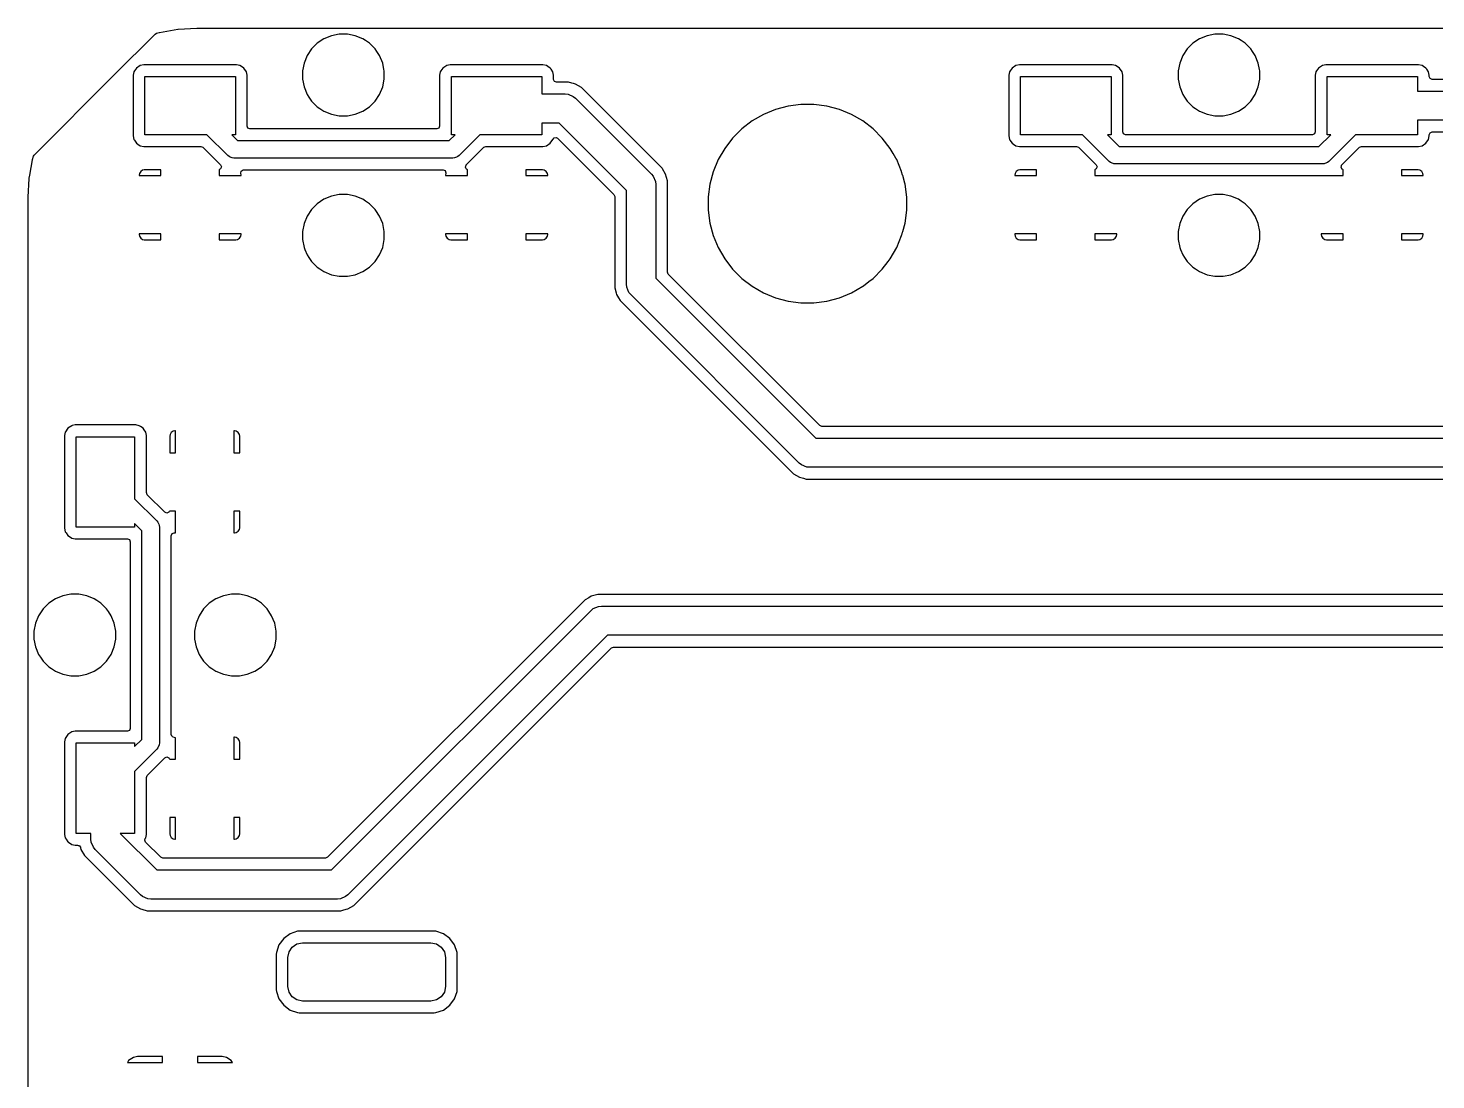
# Model space of a CAD drawing. Extents: x 173.3 to 230.8, y -104.4 to -68.6.
# Drawn here: x 173.3 to 197.41, y -86.65 to -68.62 of the extents above; entities that cross this region are included whole.
import ezdxf

# ---------------------------------------------------------------- set-up
doc = ezdxf.new("R2010")
doc.units = 0
doc.layers.add('BLACK', color=7, linetype='CONTINUOUS')

msp = doc.modelspace()

# ---------------------------------------------------------------- linework, layer by layer
at = {"layer": 'BLACK', "linetype": 'CONTINUOUS'}
for p, q in [((174.769747, -69.430252), (175.477124, -68.722875)), ((175.477124, -68.722875), (175.498058, -68.710484)), ((175.498058, -68.710484), (175.543333, -68.697293)), ((175.543333, -68.697293), (175.548637, -68.696065)), ((175.548637, -68.696065), (175.862892, -68.641616)), ((175.862892, -68.641616), (175.868326, -68.640985)), ((175.868326, -68.640985), (176.187693, -68.621921)), ((176.187693, -68.621921), (176.190415, -68.621835)), ((176.190415, -68.621835), (176.194493, -68.62182)), ((176.194493, -68.62182), (176.194637, -68.62182)), ((176.194637, -68.62182), (227.851752, -68.62182)), ((178.631001, -68.7245), (178.495681, -68.751417)), ((178.631007, -68.7245), (178.631001, -68.7245)), ((178.768993, -68.7245), (178.631007, -68.7245)), ((178.768998, -68.7245), (178.768993, -68.7245)), ((178.904318, -68.751417), (178.768998, -68.7245)), ((193.631001, -68.7245), (193.495681, -68.751417)), ((193.631007, -68.7245), (193.631001, -68.7245)), ((193.768993, -68.7245), (193.631007, -68.7245)), ((193.768998, -68.7245), (193.768993, -68.7245)), ((193.904318, -68.751417), (193.768998, -68.7245)), ((178.25346, -68.880883), (178.155883, -68.97846)), ((178.368192, -68.804223), (178.25346, -68.880883)), ((178.49567, -68.75142), (178.368192, -68.804223)), ((178.495681, -68.751417), (178.49567, -68.75142)), ((178.904329, -68.75142), (178.904318, -68.751417)), ((179.031807, -68.804223), (178.904329, -68.75142)), ((179.031808, -68.804223), (179.031807, -68.804223)), ((179.031811, -68.804225), (179.031808, -68.804223)), ((179.078074, -68.835137), (179.031811, -68.804225)), ((179.146539, -68.880883), (179.078074, -68.835137)), ((179.244116, -68.97846), (179.146539, -68.880883)), ((193.25346, -68.880883), (193.155883, -68.97846)), ((193.368192, -68.804223), (193.25346, -68.880883)), ((193.49567, -68.75142), (193.368192, -68.804223)), ((193.495681, -68.751417), (193.49567, -68.75142)), ((193.904329, -68.75142), (193.904318, -68.751417)), ((194.031807, -68.804223), (193.904329, -68.75142)), ((194.031808, -68.804223), (194.031807, -68.804223)), ((194.031811, -68.804225), (194.031808, -68.804223)), ((194.078074, -68.835137), (194.031811, -68.804225)), ((194.146539, -68.880883), (194.078074, -68.835137)), ((194.244116, -68.97846), (194.146539, -68.880883)), ((178.079223, -69.093192), (178.02642, -69.22067)), ((178.155883, -68.97846), (178.079223, -69.093192)), ((179.274613, -69.024102), (179.244116, -68.97846)), ((179.320775, -69.093189), (179.274613, -69.024102)), ((179.320776, -69.093192), (179.320775, -69.093189)), ((179.373579, -69.22067), (179.320776, -69.093192)), ((193.079223, -69.093192), (193.02642, -69.22067)), ((193.155883, -68.97846), (193.079223, -69.093192)), ((194.274613, -69.024102), (194.244116, -68.97846)), ((194.320775, -69.093189), (194.274613, -69.024102)), ((194.320776, -69.093192), (194.320775, -69.093189)), ((194.373579, -69.22067), (194.320776, -69.093192)), ((173.402148, -70.797851), (174.769747, -69.430252)), ((175.111133, -69.371769), (175.0995, -69.430252)), ((175.0995, -69.430252), (175.0995, -70.469748)), ((175.121669, -69.356001), (175.111133, -69.371769)), ((175.155447, -69.305447), (175.121669, -69.356001)), ((175.221769, -69.261133), (175.155447, -69.305447)), ((175.280252, -69.2495), (175.221769, -69.261133)), ((176.869748, -69.2495), (175.280252, -69.2495)), ((176.928231, -69.261133), (176.869748, -69.2495)), ((176.954795, -69.278882), (176.928231, -69.261133)), ((176.994552, -69.305447), (176.954795, -69.278882)), ((177.008232, -69.325921), (176.994552, -69.305447)), ((177.028331, -69.356001), (177.008232, -69.325921)), ((177.038867, -69.371769), (177.028331, -69.356001)), ((177.0505, -69.430252), (177.038867, -69.371769)), ((177.0505, -69.430255), (177.0505, -69.430252)), ((177.0505, -70.3005), (177.0505, -69.430255)), ((178.026417, -69.220681), (177.9995, -69.356001)), ((177.9995, -69.356001), (177.9995, -69.493998)), ((178.02642, -69.22067), (178.026417, -69.220681)), ((179.373582, -69.220681), (179.373579, -69.22067)), ((179.395312, -69.329926), (179.373582, -69.220681)), ((179.4005, -69.356007), (179.395312, -69.329926)), ((179.4005, -69.493993), (179.4005, -69.356007)), ((180.361133, -69.371769), (180.3495, -69.430252)), ((180.3495, -69.430252), (180.3495, -69.430255)), ((180.3495, -69.430255), (180.3495, -70.3005)), ((180.371669, -69.356001), (180.361133, -69.371769)), ((180.405447, -69.305447), (180.371669, -69.356001)), ((180.471769, -69.261133), (180.405447, -69.305447)), ((180.530252, -69.2495), (180.471769, -69.261133)), ((182.119748, -69.2495), (180.530252, -69.2495)), ((182.178231, -69.261133), (182.119748, -69.2495)), ((182.204795, -69.278882), (182.178231, -69.261133)), ((182.244552, -69.305447), (182.204795, -69.278882)), ((182.258232, -69.325921), (182.244552, -69.305447)), ((182.288867, -69.371769), (182.258232, -69.325921)), ((182.3005, -69.430252), (182.288867, -69.371769)), ((182.3005, -69.430255), (182.3005, -69.430252)), ((182.3005, -69.5005), (182.3005, -69.430255)), ((190.111133, -69.371769), (190.0995, -69.430252)), ((190.0995, -69.430252), (190.0995, -70.469748)), ((190.121669, -69.356001), (190.111133, -69.371769)), ((190.155447, -69.305447), (190.121669, -69.356001)), ((190.221769, -69.261133), (190.155447, -69.305447)), ((190.280252, -69.2495), (190.221769, -69.261133)), ((191.869748, -69.2495), (190.280252, -69.2495)), ((191.928231, -69.261133), (191.869748, -69.2495)), ((191.954795, -69.278882), (191.928231, -69.261133)), ((191.994552, -69.305447), (191.954795, -69.278882)), ((192.008232, -69.325921), (191.994552, -69.305447)), ((192.028331, -69.356001), (192.008232, -69.325921)), ((192.038867, -69.371769), (192.028331, -69.356001)), ((192.0505, -69.430252), (192.038867, -69.371769)), ((192.0505, -69.430255), (192.0505, -69.430252)), ((192.0505, -70.4005), (192.0505, -69.430255)), ((193.026417, -69.220681), (192.9995, -69.356001)), ((192.9995, -69.356001), (192.9995, -69.493998)), ((193.02642, -69.22067), (193.026417, -69.220681)), ((194.373582, -69.220681), (194.373579, -69.22067)), ((194.395312, -69.329926), (194.373582, -69.220681)), ((194.4005, -69.356007), (194.395312, -69.329926)), ((194.4005, -69.493993), (194.4005, -69.356007)), ((195.361133, -69.371769), (195.3495, -69.430252)), ((195.3495, -69.430252), (195.3495, -69.430255)), ((195.3495, -69.430255), (195.3495, -70.4005)), ((195.371669, -69.356001), (195.361133, -69.371769)), ((195.405447, -69.305447), (195.371669, -69.356001)), ((195.471769, -69.261133), (195.405447, -69.305447)), ((195.530252, -69.2495), (195.471769, -69.261133)), ((197.119748, -69.2495), (195.530252, -69.2495)), ((197.178231, -69.261133), (197.119748, -69.2495)), ((197.204795, -69.278882), (197.178231, -69.261133)), ((197.244552, -69.305447), (197.204795, -69.278882)), ((197.258232, -69.325921), (197.244552, -69.305447)), ((197.288867, -69.371769), (197.258232, -69.325921)), ((197.3005, -69.430252), (197.288867, -69.371769)), ((197.3005, -69.430255), (197.3005, -69.430252)), ((197.3005, -69.4505), (197.3005, -69.430255)), ((175.3, -70.45), (175.3, -69.45)), ((175.3, -69.45), (176.85, -69.45)), ((176.85, -69.45), (176.85, -70.45)), ((177.9995, -69.493998), (178.026417, -69.629318)), ((178.026417, -69.629318), (178.02642, -69.629329)), ((178.02642, -69.629329), (178.079223, -69.756807)), ((179.320775, -69.756811), (179.37358, -69.629328)), ((179.37358, -69.629328), (179.4005, -69.493993)), ((180.55, -70.45), (180.55, -69.45)), ((180.55, -69.45), (182.1, -69.45)), ((182.1, -69.45), (182.1, -69.75)), ((182.314852, -69.535148), (182.3005, -69.5005)), ((182.3495, -69.5495), (182.314852, -69.535148)), ((182.559309, -69.5495), (182.3495, -69.5495)), ((182.559311, -69.5495), (182.559309, -69.5495)), ((182.613408, -69.563996), (182.559311, -69.5495)), ((182.640458, -69.571244), (182.613408, -69.563996)), ((182.673887, -69.580201), (182.640458, -69.571244)), ((182.67389, -69.580202), (182.673887, -69.580201)), ((182.776614, -69.639511), (182.67389, -69.580202)), ((182.776615, -69.639512), (182.776614, -69.639511)), ((184.160487, -71.023383), (182.776615, -69.639512)), ((190.3, -70.45), (190.3, -69.45)), ((190.3, -69.45), (191.85, -69.45)), ((191.85, -69.45), (191.85, -70.45)), ((192.9995, -69.493998), (193.026417, -69.629318)), ((193.026417, -69.629318), (193.02642, -69.629329)), ((193.02642, -69.629329), (193.079223, -69.756807)), ((194.320775, -69.756811), (194.37358, -69.629328)), ((194.37358, -69.629328), (194.4005, -69.493993)), ((195.55, -70.45), (195.55, -69.45)), ((195.55, -69.45), (197.1, -69.45)), ((197.1, -69.45), (197.1, -69.7)), ((197.314852, -69.485148), (197.3005, -69.4505)), ((197.3495, -69.4995), (197.314852, -69.485148)), ((200.909309, -69.4995), (197.3495, -69.4995)), ((178.079223, -69.756807), (178.079225, -69.756811)), ((178.079225, -69.756811), (178.110137, -69.803074)), ((178.110137, -69.803074), (178.155883, -69.871539)), ((178.155883, -69.871539), (178.25346, -69.969116)), ((179.146542, -69.969114), (179.244114, -69.871542)), ((179.244114, -69.871542), (179.320775, -69.756811)), ((182.1, -69.75), (182.5, -69.75)), ((182.5, -69.75), (182.548773, -69.754804)), ((182.548773, -69.754804), (182.638893, -69.792133)), ((182.638893, -69.792133), (182.638897, -69.792137)), ((182.638897, -69.792137), (182.676777, -69.823223)), ((182.676777, -69.823223), (183.976777, -71.123224)), ((186.538543, -69.9295), (186.317537, -69.958596)), ((186.761457, -69.9295), (186.538543, -69.9295)), ((186.982463, -69.958596), (186.761457, -69.9295)), ((193.079223, -69.756807), (193.079225, -69.756811)), ((193.079225, -69.756811), (193.110137, -69.803074)), ((193.110137, -69.803074), (193.155883, -69.871539)), ((193.155883, -69.871539), (193.25346, -69.969116)), ((194.146542, -69.969114), (194.244114, -69.871542)), ((194.244114, -69.871542), (194.320775, -69.756811)), ((197.1, -69.7), (200.85, -69.7)), ((178.25346, -69.969116), (178.299102, -69.999613)), ((178.299102, -69.999613), (178.368189, -70.045775)), ((178.368189, -70.045775), (178.495672, -70.09858)), ((178.495672, -70.09858), (178.495678, -70.098581)), ((178.495678, -70.098581), (178.495681, -70.098582)), ((178.495681, -70.098582), (178.631001, -70.125499)), ((178.631001, -70.125499), (178.631007, -70.1255)), ((178.631007, -70.1255), (178.768993, -70.1255)), ((178.768993, -70.1255), (178.904328, -70.09858)), ((178.904328, -70.09858), (179.031811, -70.045775)), ((179.031811, -70.045775), (179.146542, -69.969114)), ((185.896272, -70.101595), (185.703228, -70.21305)), ((186.102217, -70.01629), (185.896272, -70.101595)), ((186.102223, -70.016288), (186.102217, -70.01629)), ((186.317525, -69.958598), (186.102223, -70.016288)), ((186.317533, -69.958596), (186.317525, -69.958598)), ((186.317537, -69.958596), (186.317533, -69.958596)), ((186.982467, -69.958597), (186.982463, -69.958596)), ((186.982474, -69.958598), (186.982467, -69.958597)), ((187.197776, -70.016288), (186.982474, -69.958598)), ((187.197782, -70.01629), (187.197776, -70.016288)), ((187.403727, -70.101595), (187.197782, -70.01629)), ((187.596771, -70.21305), (187.403726, -70.101595)), ((187.403726, -70.101595), (187.403727, -70.101595)), ((193.25346, -69.969116), (193.299102, -69.999613)), ((193.299102, -69.999613), (193.368189, -70.045775)), ((193.368189, -70.045775), (193.495672, -70.09858)), ((193.495672, -70.09858), (193.495678, -70.098581)), ((193.495678, -70.098581), (193.495681, -70.098582)), ((193.495681, -70.098582), (193.631001, -70.125499)), ((193.631001, -70.125499), (193.631007, -70.1255)), ((193.631007, -70.1255), (193.768993, -70.1255)), ((193.768993, -70.1255), (193.904328, -70.09858)), ((193.904328, -70.09858), (194.031811, -70.045775)), ((194.031811, -70.045775), (194.146542, -69.969114)), ((177.064852, -70.335148), (177.0505, -70.3005)), ((177.0995, -70.3495), (177.064852, -70.335148)), ((180.3005, -70.3495), (177.0995, -70.3495)), ((180.335148, -70.335148), (180.3005, -70.3495)), ((180.3495, -70.3005), (180.335148, -70.335148)), ((182.396446, -70.25), (182.1, -70.25)), ((182.1, -70.25), (182.1, -70.45)), ((183.55, -71.403553), (182.396446, -70.25)), ((185.526369, -70.348758), (185.368758, -70.506369)), ((185.526381, -70.348748), (185.526369, -70.348758)), ((185.703213, -70.21306), (185.526381, -70.348748)), ((185.703228, -70.21305), (185.703213, -70.21306)), ((187.596786, -70.21306), (187.596771, -70.21305)), ((187.773618, -70.348748), (187.596786, -70.21306)), ((187.77363, -70.348758), (187.773618, -70.348748)), ((187.931241, -70.506369), (187.77363, -70.348758)), ((192.064852, -70.435148), (192.0505, -70.4005)), ((195.3495, -70.4005), (195.335148, -70.435148)), ((200.746446, -70.2), (197.1, -70.2)), ((197.1, -70.2), (197.1, -70.45)), ((197.314852, -70.414852), (197.3495, -70.4005)), ((197.3495, -70.4005), (200.643101, -70.4005)), ((175.0995, -70.469748), (175.111133, -70.528231)), ((175.111133, -70.528231), (175.119456, -70.540687)), ((175.119456, -70.540687), (175.155447, -70.594552)), ((175.155447, -70.594552), (175.177472, -70.609268)), ((175.177472, -70.609268), (175.221769, -70.638867)), ((175.221769, -70.638867), (175.280252, -70.6505)), ((175.280252, -70.6505), (176.259522, -70.6505)), ((176.362868, -70.45), (175.3, -70.45)), ((176.259522, -70.6505), (176.29417, -70.664852)), ((176.718934, -70.806066), (176.362868, -70.45)), ((176.85, -70.45), (176.787132, -70.45)), ((176.787132, -70.45), (176.887132, -70.55)), ((176.887132, -70.55), (180.512868, -70.55)), ((180.512868, -70.55), (180.612868, -70.45)), ((180.612868, -70.45), (180.55, -70.45)), ((181.037132, -70.45), (180.681066, -70.806066)), ((182.1, -70.45), (181.037132, -70.45)), ((181.10583, -70.664852), (181.140478, -70.6505)), ((181.140478, -70.6505), (182.119745, -70.6505)), ((182.119745, -70.6505), (182.119748, -70.6505)), ((182.119748, -70.6505), (182.178231, -70.638867)), ((182.178231, -70.638867), (182.244552, -70.594552)), ((182.244552, -70.594552), (182.288867, -70.528231)), ((182.288867, -70.528231), (182.288868, -70.528227)), ((182.288868, -70.528227), (182.290715, -70.523771)), ((182.290715, -70.523771), (182.29333, -70.524854)), ((182.29333, -70.524854), (182.308627, -70.501769)), ((182.308627, -70.501769), (182.345381, -70.494311)), ((182.345381, -70.494311), (182.370655, -70.507758)), ((182.370655, -70.507758), (183.335148, -71.472251)), ((185.368748, -70.506381), (185.23306, -70.683213)), ((185.368758, -70.506369), (185.368748, -70.506381)), ((187.931251, -70.506381), (187.931241, -70.506369)), ((188.066939, -70.683213), (187.931251, -70.506381)), ((190.0995, -70.469748), (190.111133, -70.528231)), ((190.111133, -70.528231), (190.119456, -70.540687)), ((190.119456, -70.540687), (190.155447, -70.594552)), ((190.155447, -70.594552), (190.177472, -70.609268)), ((190.177472, -70.609268), (190.221769, -70.638867)), ((190.221769, -70.638867), (190.280252, -70.6505)), ((190.280252, -70.6505), (191.259522, -70.6505)), ((191.362868, -70.45), (190.3, -70.45)), ((191.259522, -70.6505), (191.29417, -70.664852)), ((191.818934, -70.906066), (191.362868, -70.45)), ((191.85, -70.45), (191.787132, -70.45)), ((191.787132, -70.45), (191.987132, -70.65)), ((191.987132, -70.65), (195.412868, -70.65)), ((192.0995, -70.4495), (192.064852, -70.435148)), ((195.3005, -70.4495), (192.0995, -70.4495)), ((195.335148, -70.435148), (195.3005, -70.4495)), ((195.412868, -70.65), (195.612868, -70.45)), ((195.612868, -70.45), (195.55, -70.45)), ((196.037132, -70.45), (195.581066, -70.906066)), ((197.1, -70.45), (196.037132, -70.45)), ((196.10583, -70.664852), (196.140478, -70.6505)), ((196.140478, -70.6505), (197.119745, -70.6505)), ((197.119745, -70.6505), (197.119748, -70.6505)), ((197.119748, -70.6505), (197.178231, -70.638867)), ((197.178231, -70.638867), (197.244552, -70.594552)), ((197.244552, -70.594552), (197.288867, -70.528231)), ((197.288867, -70.528231), (197.3005, -70.469748)), ((197.3005, -70.4495), (197.314852, -70.414852)), ((197.3005, -70.469748), (197.3005, -70.4495)), ((173.328353, -71.140154), (173.372399, -70.880291)), ((173.372399, -70.880291), (173.373615, -70.874953)), ((173.373615, -70.874953), (173.389706, -70.818958)), ((173.389706, -70.818958), (173.402148, -70.797851)), ((176.29417, -70.664852), (176.59567, -70.966352)), ((176.741665, -70.824721), (176.718934, -70.806066)), ((176.760074, -70.832346), (176.741665, -70.824721)), ((176.795736, -70.847118), (176.760074, -70.832346)), ((176.825, -70.85), (176.795736, -70.847118)), ((180.575, -70.85), (176.825, -70.85)), ((180.604264, -70.847118), (180.575, -70.85)), ((180.639926, -70.832346), (180.604264, -70.847118)), ((180.658335, -70.824721), (180.639926, -70.832346)), ((180.681066, -70.806066), (180.658335, -70.824721)), ((180.80433, -70.966352), (181.10583, -70.664852)), ((185.121595, -70.876272), (185.03629, -71.082217)), ((185.23305, -70.683228), (185.121595, -70.876272)), ((185.23306, -70.683213), (185.23305, -70.683228)), ((188.066945, -70.683222), (188.066939, -70.683213)), ((188.066948, -70.683226), (188.066945, -70.683222)), ((188.118347, -70.772251), (188.066948, -70.683226)), ((188.163208, -70.849953), (188.118347, -70.772251)), ((188.178405, -70.876274), (188.163208, -70.849953)), ((188.262986, -71.08047), (188.178405, -70.876274)), ((191.29417, -70.664852), (191.59567, -70.966352)), ((195.804328, -70.966353), (196.10583, -70.664852)), ((175.205802, -71.11098), (175.2, -71.140154)), ((175.227902, -71.077904), (175.205802, -71.11098)), ((175.260977, -71.055804), (175.227902, -71.077904)), ((175.260981, -71.055802), (175.260977, -71.055804)), ((175.290154, -71.050001), (175.260981, -71.055802)), ((175.290155, -71.05), (175.290154, -71.050001)), ((175.575, -71.05), (175.290155, -71.05)), ((175.575, -71.15), (175.575, -71.05)), ((176.584884, -71.040115), (176.575, -71.05)), ((176.575, -71.05), (176.575, -71.15)), ((176.59567, -71.035648), (176.584884, -71.040115)), ((176.59567, -70.966352), (176.610022, -71.001)), ((176.610022, -71.001), (176.59567, -71.035648)), ((176.943815, -71.109057), (176.951133, -71.072275)), ((176.949998, -71.140152), (176.943815, -71.109057)), ((176.951133, -71.072275), (176.982317, -71.051441)), ((176.982317, -71.051441), (176.991874, -71.0505)), ((176.991874, -71.0505), (180.408126, -71.0505)), ((180.408126, -71.0505), (180.442774, -71.064852)), ((180.442774, -71.064852), (180.457126, -71.0995)), ((180.456185, -71.109059), (180.45, -71.140154)), ((180.457126, -71.0995), (180.456185, -71.109059)), ((180.789978, -71.001), (180.796295, -70.985748)), ((180.790961, -71.003374), (180.789978, -71.001)), ((180.790217, -71.005834), (180.790961, -71.003374)), ((180.798011, -71.020394), (180.790217, -71.005834)), ((180.796295, -70.985748), (180.80108, -70.969939)), ((180.80433, -71.035648), (180.798011, -71.020394)), ((180.80108, -70.969939), (180.803346, -70.968725)), ((180.803346, -70.968725), (180.80433, -70.966352)), ((180.806703, -71.036631), (180.80433, -71.035648)), ((180.807917, -71.038898), (180.806703, -71.036631)), ((180.825, -71.052899), (180.807917, -71.038898)), ((180.825, -71.15), (180.825, -71.052899)), ((182.109846, -71.05), (181.825, -71.05)), ((181.825, -71.05), (181.825, -71.15)), ((182.139019, -71.055802), (182.109846, -71.05)), ((182.172095, -71.077902), (182.139019, -71.055802)), ((182.194195, -71.110977), (182.172095, -71.077902)), ((182.194197, -71.110981), (182.194195, -71.110977)), ((182.199998, -71.140154), (182.194197, -71.110981)), ((183.976777, -71.123224), (184.007868, -71.161108)), ((184.160492, -71.023389), (184.160487, -71.023383)), ((184.16559, -71.032219), (184.160492, -71.023389)), ((184.219799, -71.126114), (184.16559, -71.032219)), ((184.2198, -71.126118), (184.219799, -71.126114)), ((184.2505, -71.240688), (184.2198, -71.126118)), ((185.036288, -71.082223), (184.978598, -71.297525)), ((185.03629, -71.082217), (185.036288, -71.082223)), ((188.263709, -71.082217), (188.262986, -71.08047)), ((188.263711, -71.082223), (188.263709, -71.082217)), ((188.279234, -71.140154), (188.263711, -71.082223)), ((190.205802, -71.11098), (190.2, -71.140154)), ((190.227902, -71.077904), (190.205802, -71.11098)), ((190.260977, -71.055804), (190.227902, -71.077904)), ((190.260981, -71.055802), (190.260977, -71.055804)), ((190.290154, -71.050001), (190.260981, -71.055802)), ((190.290155, -71.05), (190.290154, -71.050001)), ((190.575, -71.05), (190.290155, -71.05)), ((190.575, -71.15), (190.575, -71.05)), ((191.584884, -71.040115), (191.575, -71.05)), ((191.575, -71.05), (191.575, -71.15)), ((191.59567, -71.035648), (191.584884, -71.040115)), ((191.59567, -70.966352), (191.610022, -71.001)), ((191.610022, -71.001), (191.59567, -71.035648)), ((191.841665, -70.924721), (191.818934, -70.906066)), ((191.860651, -70.932585), (191.841665, -70.924721)), ((191.895736, -70.947118), (191.860651, -70.932585)), ((191.925, -70.95), (191.895736, -70.947118)), ((195.475, -70.95), (191.925, -70.95)), ((195.504264, -70.947118), (195.475, -70.95)), ((195.539349, -70.932585), (195.504264, -70.947118)), ((195.558335, -70.924721), (195.539349, -70.932585)), ((195.581066, -70.906066), (195.558335, -70.924721)), ((195.789977, -71.001), (195.796295, -70.985745)), ((195.79096, -71.003374), (195.789977, -71.001)), ((195.790216, -71.005835), (195.79096, -71.003374)), ((195.79801, -71.020393), (195.790216, -71.005835)), ((195.796295, -70.985745), (195.801079, -70.96994)), ((195.804329, -71.035648), (195.79801, -71.020393)), ((195.801079, -70.96994), (195.803345, -70.968726)), ((195.803345, -70.968726), (195.804328, -70.966353)), ((195.806703, -71.036631), (195.804329, -71.035648)), ((195.807917, -71.038898), (195.806703, -71.036631)), ((195.825, -71.052898), (195.807917, -71.038898)), ((195.825, -71.15), (195.825, -71.052898)), ((197.109846, -71.05), (196.825, -71.05)), ((196.825, -71.05), (196.825, -71.15)), ((197.139019, -71.055802), (197.109846, -71.05)), ((197.172095, -71.077902), (197.139019, -71.055802)), ((197.194195, -71.110977), (197.172095, -71.077902)), ((197.194197, -71.110981), (197.194195, -71.110977)), ((197.199998, -71.140154), (197.194197, -71.110981)), ((173.300655, -71.518546), (173.318491, -71.200167)), ((173.318491, -71.200167), (173.319103, -71.194724)), ((173.319103, -71.194724), (173.328353, -71.140154)), ((175.2, -71.140154), (175.2, -71.15)), ((175.2, -71.15), (175.575, -71.15)), ((176.575, -71.15), (176.949999, -71.15)), ((176.949999, -71.140155), (176.949998, -71.140152)), ((176.949999, -71.15), (176.949999, -71.140155)), ((180.45, -71.140154), (180.45, -71.15)), ((180.45, -71.15), (180.825, -71.15)), ((181.825, -71.15), (182.199999, -71.15)), ((182.199999, -71.140155), (182.199998, -71.140154)), ((182.199999, -71.15), (182.199999, -71.140155)), ((184.007868, -71.161108), (184.045197, -71.251228)), ((184.045197, -71.251228), (184.045197, -71.251237)), ((184.045197, -71.251237), (184.05, -71.3)), ((184.05, -71.3), (184.05, -72.908946)), ((184.2505, -71.518536), (184.2505, -71.240688)), ((184.978596, -71.297537), (184.950315, -71.512351)), ((184.978598, -71.297525), (184.978596, -71.297533)), ((184.978596, -71.297533), (184.978596, -71.297537)), ((188.281986, -71.150426), (188.279234, -71.140154)), ((188.316691, -71.279949), (188.281986, -71.150426)), ((188.321404, -71.297537), (188.316691, -71.279949)), ((188.3505, -71.518543), (188.321404, -71.297537)), ((190.2, -71.140154), (190.2, -71.15)), ((190.2, -71.15), (190.575, -71.15)), ((191.575, -71.15), (191.85, -71.15)), ((191.85, -71.15), (191.871844, -71.15)), ((191.871844, -71.15), (191.878236, -71.150419)), ((191.878236, -71.150419), (191.878852, -71.1505)), ((191.878852, -71.1505), (191.878856, -71.1505)), ((191.878856, -71.1505), (195.521148, -71.1505)), ((195.521148, -71.1505), (195.521764, -71.150419)), ((195.521764, -71.150419), (195.528156, -71.15)), ((195.528156, -71.15), (195.825, -71.15)), ((196.825, -71.15), (197.199999, -71.15)), ((197.199999, -71.140155), (197.199998, -71.140154)), ((197.199999, -71.15), (197.199999, -71.140155)), ((173.3005, -71.522685), (173.300577, -71.519944)), ((173.3005, -72.106001), (173.3005, -71.522685)), ((173.300577, -71.519944), (173.300655, -71.518546)), ((178.368192, -71.554223), (178.25346, -71.630883)), ((178.49567, -71.50142), (178.368192, -71.554223)), ((178.495681, -71.501417), (178.49567, -71.50142)), ((178.631001, -71.4745), (178.495681, -71.501417)), ((178.631007, -71.4745), (178.631001, -71.4745)), ((178.768993, -71.4745), (178.631007, -71.4745)), ((178.768998, -71.4745), (178.768993, -71.4745)), ((178.904318, -71.501417), (178.768998, -71.4745)), ((178.904329, -71.50142), (178.904318, -71.501417)), ((179.031807, -71.554223), (178.904329, -71.50142)), ((179.031808, -71.554223), (179.031807, -71.554223)), ((179.031811, -71.554225), (179.031808, -71.554223)), ((179.078074, -71.585137), (179.031811, -71.554225)), ((179.146539, -71.630883), (179.078074, -71.585137)), ((183.335148, -71.472251), (183.3495, -71.506899)), ((183.3495, -71.506899), (183.3495, -73.071809)), ((183.55, -73.0125), (183.55, -71.403553)), ((184.2505, -72.8056), (184.2505, -71.518536)), ((184.950314, -71.512351), (184.9495, -71.518536)), ((184.9495, -71.518536), (184.9495, -71.518543)), ((184.9495, -71.518543), (184.9495, -71.741457)), ((184.950315, -71.512352), (184.950314, -71.512351)), ((184.950315, -71.512351), (184.950315, -71.512352)), ((188.3505, -71.741457), (188.3505, -71.518543)), ((193.368192, -71.554223), (193.25346, -71.630883)), ((193.49567, -71.50142), (193.368192, -71.554223)), ((193.495681, -71.501417), (193.49567, -71.50142)), ((193.631001, -71.4745), (193.495681, -71.501417)), ((193.631007, -71.4745), (193.631001, -71.4745)), ((193.768993, -71.4745), (193.631007, -71.4745)), ((193.768998, -71.4745), (193.768993, -71.4745)), ((193.904318, -71.501417), (193.768998, -71.4745)), ((193.904329, -71.50142), (193.904318, -71.501417)), ((194.031807, -71.554223), (193.904329, -71.50142)), ((194.031808, -71.554223), (194.031807, -71.554223)), ((194.031811, -71.554225), (194.031808, -71.554223)), ((194.078074, -71.585137), (194.031811, -71.554225)), ((194.146539, -71.630883), (194.078074, -71.585137)), ((178.079223, -71.843192), (178.02642, -71.97067)), ((178.155883, -71.72846), (178.079223, -71.843192)), ((178.25346, -71.630883), (178.155883, -71.72846)), ((179.244116, -71.72846), (179.146539, -71.630883)), ((179.256937, -71.747649), (179.244116, -71.72846)), ((179.320775, -71.843189), (179.256937, -71.747649)), ((179.37358, -71.970672), (179.320775, -71.843189)), ((184.9495, -71.741457), (184.978596, -71.962463)), ((188.321404, -71.962463), (188.3505, -71.741457)), ((193.079223, -71.843192), (193.02642, -71.97067)), ((193.155883, -71.72846), (193.079223, -71.843192)), ((193.25346, -71.630883), (193.155883, -71.72846)), ((194.244116, -71.72846), (194.146539, -71.630883)), ((194.256937, -71.747649), (194.244116, -71.72846)), ((194.320775, -71.843189), (194.256937, -71.747649)), ((194.37358, -71.970672), (194.320775, -71.843189)), ((178.026417, -71.970681), (177.9995, -72.106001)), ((178.02642, -71.97067), (178.026417, -71.970681)), ((179.4005, -72.106007), (179.37358, -71.970672)), ((184.978596, -71.962463), (184.978597, -71.962467)), ((184.978597, -71.962467), (184.978598, -71.962474)), ((184.978598, -71.962474), (185.036288, -72.177776)), ((188.282944, -72.106001), (188.321401, -71.962474)), ((188.3214, -71.962474), (188.321404, -71.962463)), ((188.321401, -71.962474), (188.3214, -71.962474)), ((193.026417, -71.970681), (192.9995, -72.106001)), ((193.02642, -71.97067), (193.026417, -71.970681)), ((194.4005, -72.106007), (194.37358, -71.970672)), ((173.3005, -72.159845), (173.3005, -72.106001)), ((173.3005, -75.605252), (173.3005, -72.159845)), ((175.575, -72.15), (175.200001, -72.15)), ((175.200001, -72.15), (175.200001, -72.159845)), ((175.200001, -72.159845), (175.205802, -72.189018)), ((175.205802, -72.189018), (175.205804, -72.189022)), ((175.205804, -72.189022), (175.227904, -72.222097)), ((175.227904, -72.222097), (175.26098, -72.244197)), ((175.26098, -72.244197), (175.290154, -72.249999)), ((175.290154, -72.249999), (175.574999, -72.249999)), ((175.574999, -72.249999), (175.575, -72.249998)), ((175.575, -72.249998), (175.575, -72.15)), ((176.95, -72.15), (176.575, -72.15)), ((176.575, -72.15), (176.575, -72.249999)), ((176.575, -72.249999), (176.859845, -72.249999)), ((176.859845, -72.249998), (176.889018, -72.244197)), ((176.859845, -72.249999), (176.859845, -72.249998)), ((176.889018, -72.244197), (176.889022, -72.244195)), ((176.889022, -72.244195), (176.922097, -72.222095)), ((176.922097, -72.222095), (176.944197, -72.189019)), ((176.944197, -72.189019), (176.95, -72.159845)), ((176.95, -72.159845), (176.95, -72.15)), ((177.9995, -72.106001), (177.9995, -72.243998)), ((177.9995, -72.243998), (178.026417, -72.379318)), ((179.37358, -72.379328), (179.4005, -72.243993)), ((179.4005, -72.159845), (179.4005, -72.106007)), ((179.4005, -72.243993), (179.4005, -72.159845)), ((180.825, -72.15), (180.450001, -72.15)), ((180.450001, -72.15), (180.450001, -72.159845)), ((180.450001, -72.159845), (180.455802, -72.189018)), ((180.455802, -72.189018), (180.455804, -72.189022)), ((180.455804, -72.189022), (180.477904, -72.222097)), ((180.477904, -72.222097), (180.51098, -72.244197)), ((180.51098, -72.244197), (180.540154, -72.249999)), ((180.540154, -72.249999), (180.824999, -72.249999)), ((180.824999, -72.249999), (180.825, -72.249998)), ((180.825, -72.249998), (180.825, -72.15)), ((182.2, -72.15), (181.825, -72.15)), ((181.825, -72.15), (181.825, -72.249999)), ((181.825, -72.249999), (182.109845, -72.249999)), ((182.109845, -72.249998), (182.139018, -72.244197)), ((182.109845, -72.249999), (182.109845, -72.249998)), ((182.139018, -72.244197), (182.139022, -72.244195)), ((182.139022, -72.244195), (182.172097, -72.222095)), ((182.172097, -72.222095), (182.194197, -72.189019)), ((182.194197, -72.189019), (182.2, -72.159845)), ((182.2, -72.159845), (182.2, -72.15)), ((185.036288, -72.177776), (185.03629, -72.177782)), ((185.03629, -72.177782), (185.121595, -72.383727)), ((188.178405, -72.383726), (188.26371, -72.177781)), ((188.26371, -72.177781), (188.268516, -72.159845)), ((188.268516, -72.159845), (188.271154, -72.15)), ((188.271154, -72.15), (188.279991, -72.117022)), ((188.279991, -72.117022), (188.282944, -72.106001)), ((190.575, -72.15), (190.200001, -72.15)), ((190.200001, -72.15), (190.200001, -72.159845)), ((190.200001, -72.159845), (190.205802, -72.189018)), ((190.205802, -72.189018), (190.205804, -72.189022)), ((190.205804, -72.189022), (190.227904, -72.222097)), ((190.227904, -72.222097), (190.26098, -72.244197)), ((190.26098, -72.244197), (190.290154, -72.249999)), ((190.290154, -72.249999), (190.574999, -72.249999)), ((190.574999, -72.249999), (190.575, -72.249998)), ((190.575, -72.249998), (190.575, -72.15)), ((191.95, -72.15), (191.575, -72.15)), ((191.575, -72.15), (191.575, -72.249999)), ((191.575, -72.249999), (191.859845, -72.249999)), ((191.859845, -72.249998), (191.889018, -72.244197)), ((191.859845, -72.249999), (191.859845, -72.249998)), ((191.889018, -72.244197), (191.889022, -72.244195)), ((191.889022, -72.244195), (191.922097, -72.222095)), ((191.922097, -72.222095), (191.944197, -72.189019)), ((191.944197, -72.189019), (191.95, -72.159845)), ((191.95, -72.159845), (191.95, -72.15)), ((192.9995, -72.106001), (192.9995, -72.243998)), ((192.9995, -72.243998), (193.026417, -72.379318)), ((194.37358, -72.379328), (194.4005, -72.243993)), ((194.4005, -72.159845), (194.4005, -72.106007)), ((194.4005, -72.243993), (194.4005, -72.159845)), ((195.825, -72.15), (195.450001, -72.15)), ((195.450001, -72.15), (195.450001, -72.159845)), ((195.450001, -72.159845), (195.455802, -72.189018)), ((195.455802, -72.189018), (195.455804, -72.189022)), ((195.455804, -72.189022), (195.477904, -72.222097)), ((195.477904, -72.222097), (195.51098, -72.244197)), ((195.51098, -72.244197), (195.540154, -72.249999)), ((195.540154, -72.249999), (195.824999, -72.249999)), ((195.824999, -72.249999), (195.825, -72.249998)), ((195.825, -72.249998), (195.825, -72.15)), ((197.2, -72.15), (196.825, -72.15)), ((196.825, -72.15), (196.825, -72.249999)), ((196.825, -72.249999), (197.109845, -72.249999)), ((197.109845, -72.249998), (197.139018, -72.244197)), ((197.109845, -72.249999), (197.109845, -72.249998)), ((197.139018, -72.244197), (197.139022, -72.244195)), ((197.139022, -72.244195), (197.172097, -72.222095)), ((197.172097, -72.222095), (197.194197, -72.189019)), ((197.194197, -72.189019), (197.2, -72.159845)), ((197.2, -72.159845), (197.2, -72.15)), ((178.026417, -72.379318), (178.02642, -72.379329)), ((178.02642, -72.379329), (178.040569, -72.413487)), ((178.040569, -72.413487), (178.079225, -72.506811)), ((178.079225, -72.506811), (178.110137, -72.553074)), ((178.110137, -72.553074), (178.155883, -72.621539)), ((179.244114, -72.621542), (179.320775, -72.506811)), ((179.320775, -72.506811), (179.37358, -72.379328)), ((185.121595, -72.383727), (185.23305, -72.576771)), ((185.23305, -72.576771), (185.23306, -72.576786)), ((185.23306, -72.576786), (185.368748, -72.753618)), ((188.032599, -72.621539), (188.066939, -72.576786)), ((188.066939, -72.576786), (188.06694, -72.576783)), ((188.06694, -72.576783), (188.066948, -72.576774)), ((188.066948, -72.576774), (188.178405, -72.383726)), ((193.026417, -72.379318), (193.02642, -72.379329)), ((193.02642, -72.379329), (193.040569, -72.413487)), ((193.040569, -72.413487), (193.079225, -72.506811)), ((193.079225, -72.506811), (193.110137, -72.553074)), ((193.110137, -72.553074), (193.155883, -72.621539)), ((194.244114, -72.621542), (194.320775, -72.506811)), ((194.320775, -72.506811), (194.37358, -72.379328)), ((178.155883, -72.621539), (178.25346, -72.719116)), ((178.25346, -72.719116), (178.299102, -72.749613)), ((178.299102, -72.749613), (178.368189, -72.795775)), ((178.368189, -72.795775), (178.495672, -72.84858)), ((178.904328, -72.84858), (179.031811, -72.795775)), ((179.031811, -72.795775), (179.146542, -72.719114)), ((179.146542, -72.719114), (179.244114, -72.621542)), ((184.264852, -72.840248), (184.2505, -72.8056)), ((185.368748, -72.753618), (185.368758, -72.75363)), ((185.368758, -72.75363), (185.526369, -72.911241)), ((187.773624, -72.911247), (187.931247, -72.753624)), ((187.931247, -72.753624), (188.032599, -72.621539)), ((193.155883, -72.621539), (193.25346, -72.719116)), ((193.25346, -72.719116), (193.299102, -72.749613)), ((193.299102, -72.749613), (193.368189, -72.795775)), ((193.368189, -72.795775), (193.495672, -72.84858)), ((193.904328, -72.84858), (194.031811, -72.795775)), ((194.031811, -72.795775), (194.146542, -72.719114)), ((194.146542, -72.719114), (194.244114, -72.621542)), ((178.495672, -72.84858), (178.495678, -72.848581)), ((178.495678, -72.848581), (178.495681, -72.848582)), ((178.495681, -72.848582), (178.631001, -72.875499)), ((178.631001, -72.875499), (178.631007, -72.8755)), ((178.631007, -72.8755), (178.768993, -72.8755)), ((178.768993, -72.8755), (178.904328, -72.84858)), ((183.554804, -73.061273), (183.55, -73.0125)), ((183.592133, -73.151393), (183.554804, -73.061273)), ((184.05, -72.908946), (186.791053, -75.65)), ((186.859752, -75.435148), (184.264852, -72.840248)), ((185.526369, -72.911241), (185.526381, -72.911251)), ((185.526381, -72.911251), (185.703213, -73.046939)), ((185.703213, -73.046939), (185.703222, -73.046945)), ((185.703222, -73.046945), (185.703226, -73.046948)), ((185.703226, -73.046948), (185.896274, -73.158405)), ((187.403726, -73.158405), (187.596774, -73.046948)), ((187.596774, -73.046948), (187.608346, -73.038069)), ((187.608346, -73.038069), (187.703106, -72.965357)), ((187.703106, -72.965357), (187.773624, -72.911247)), ((193.495672, -72.84858), (193.495678, -72.848581)), ((193.495678, -72.848581), (193.495681, -72.848582)), ((193.495681, -72.848582), (193.631001, -72.875499)), ((193.631001, -72.875499), (193.631007, -72.8755)), ((193.631007, -72.8755), (193.768993, -72.8755)), ((193.768993, -72.8755), (193.904328, -72.84858)), ((183.3495, -73.071809), (183.372703, -73.158405)), ((183.372703, -73.158405), (183.373713, -73.162172)), ((183.373713, -73.162172), (183.373713, -73.162173)), ((183.373713, -73.162173), (183.3802, -73.186386)), ((183.3802, -73.186386), (183.380201, -73.186388)), ((183.380201, -73.186388), (183.413297, -73.243711)), ((183.413297, -73.243711), (183.439511, -73.289114)), ((183.439511, -73.289114), (186.410886, -76.26049)), ((183.592137, -73.151397), (183.592133, -73.151393)), ((183.623223, -73.189277), (183.592137, -73.151397)), ((186.510724, -76.076777), (183.623223, -73.189277)), ((185.896274, -73.158405), (186.102219, -73.24371)), ((186.102219, -73.24371), (186.102223, -73.243711)), ((186.102223, -73.243711), (186.317525, -73.301401)), ((186.317525, -73.301401), (186.317526, -73.301401)), ((186.317526, -73.301401), (186.317537, -73.301404)), ((186.317537, -73.301404), (186.538543, -73.3305)), ((186.761457, -73.3305), (186.982463, -73.301404)), ((186.982463, -73.301404), (187.197781, -73.24371)), ((187.197781, -73.24371), (187.403726, -73.158405)), ((186.538543, -73.3305), (186.538547, -73.3305)), ((186.538547, -73.3305), (186.761453, -73.3305)), ((186.761453, -73.3305), (186.761457, -73.3305)), ((174.046769, -75.436133), (173.980447, -75.480447)), ((174.051721, -75.435148), (174.046769, -75.436133)), ((174.105252, -75.4245), (174.051721, -75.435148)), ((175.144748, -75.4245), (174.105252, -75.4245)), ((175.203231, -75.436133), (175.144748, -75.4245)), ((175.223236, -75.4495), (175.203231, -75.436133)), ((175.269552, -75.480447), (175.223236, -75.4495)), ((186.8944, -75.4495), (186.859752, -75.435148)), ((209.659309, -75.4495), (186.8944, -75.4495)), ((173.3005, -78.956001), (173.3005, -75.605252)), ((173.936133, -75.546769), (173.9245, -75.605252)), ((173.9245, -75.605252), (173.9245, -77.194748)), ((173.940983, -75.539511), (173.936133, -75.546769)), ((173.980447, -75.480447), (173.940983, -75.539511)), ((174.125, -77.175), (174.125, -75.625)), ((174.125, -75.625), (175.125, -75.625)), ((175.125, -75.625), (175.125, -76.687868)), ((175.287301, -75.507012), (175.269552, -75.480447)), ((175.313867, -75.546769), (175.287301, -75.507012)), ((175.3255, -75.605252), (175.313867, -75.546769)), ((175.3255, -75.605255), (175.3255, -75.605252)), ((175.3255, -75.615154), (175.3255, -75.605255)), ((175.3255, -76.584522), (175.3255, -75.615154)), ((175.730802, -75.58598), (175.725, -75.615154)), ((175.725, -75.615154), (175.725, -75.9)), ((175.752902, -75.552904), (175.730802, -75.58598)), ((175.785977, -75.530804), (175.752902, -75.552904)), ((175.785981, -75.530802), (175.785977, -75.530804)), ((175.815152, -75.525001), (175.785981, -75.530802)), ((175.815157, -75.525), (175.815152, -75.525001)), ((175.825, -75.524999), (175.815157, -75.525)), ((175.825, -75.9), (175.825, -75.524999)), ((176.834846, -75.525), (176.825, -75.525)), ((176.825, -75.525), (176.825, -75.625)), ((176.825, -75.625), (176.825, -75.9)), ((176.864019, -75.530802), (176.834846, -75.525)), ((176.897095, -75.552902), (176.864019, -75.530802)), ((176.919195, -75.585977), (176.897095, -75.552902)), ((176.919197, -75.585981), (176.919195, -75.585977)), ((176.924998, -75.615154), (176.919197, -75.585981)), ((176.924999, -75.615155), (176.924998, -75.615154)), ((176.924999, -75.9), (176.924999, -75.615155)), ((186.791053, -75.65), (209.6, -75.65)), ((175.725, -75.9), (175.825, -75.9)), ((176.825, -75.9), (176.924999, -75.9)), ((186.548608, -76.107868), (186.510724, -76.076777)), ((186.638728, -76.145197), (186.548608, -76.107868)), ((186.638737, -76.145197), (186.638728, -76.145197)), ((186.6875, -76.15), (186.638737, -76.145197)), ((209.496446, -76.15), (186.6875, -76.15)), ((186.410886, -76.26049), (186.410889, -76.260491)), ((186.410889, -76.260491), (186.410892, -76.260494)), ((186.410892, -76.260494), (186.460342, -76.289043)), ((186.460342, -76.289043), (186.513613, -76.319799)), ((186.513613, -76.319799), (186.537826, -76.326286)), ((186.537826, -76.326286), (186.583008, -76.338393)), ((186.583008, -76.338393), (186.628189, -76.3505)), ((186.628189, -76.3505), (186.628191, -76.3505)), ((186.628191, -76.3505), (209.393101, -76.3505)), ((175.339852, -76.61917), (175.3255, -76.584522)), ((175.641352, -76.92067), (175.339852, -76.61917)), ((175.125, -76.687868), (175.506066, -77.068934)), ((175.675992, -76.935022), (175.641352, -76.92067)), ((175.710643, -76.920676), (175.675992, -76.935022)), ((175.715113, -76.909887), (175.710643, -76.920676)), ((175.725002, -76.9), (175.715113, -76.909887)), ((175.825, -76.9), (175.725002, -76.9)), ((175.825, -77.274998), (175.825, -76.9)), ((176.925, -76.9), (176.825, -76.9)), ((176.825, -76.9), (176.825, -77.274999)), ((176.925, -77.184845), (176.925, -76.9)), ((175.25, -77.237132), (175.125, -77.112132)), ((175.125, -77.112132), (175.125, -77.175)), ((175.506066, -77.068934), (175.524721, -77.091665)), ((175.524721, -77.091665), (175.53784, -77.123339)), ((175.53784, -77.123339), (175.547118, -77.145736)), ((175.547118, -77.145736), (175.55, -77.175)), ((173.9245, -77.194748), (173.936133, -77.253231)), ((173.936133, -77.253231), (173.950678, -77.274999)), ((173.950678, -77.274999), (173.980447, -77.319552)), ((173.980447, -77.319552), (174.007012, -77.337301)), ((174.007012, -77.337301), (174.046769, -77.363867)), ((174.046769, -77.363867), (174.105252, -77.3755)), ((174.105252, -77.3755), (175.0005, -77.3755)), ((175.125, -77.175), (174.125, -77.175)), ((175.0005, -77.3755), (175.035148, -77.389852)), ((175.035148, -77.389852), (175.0495, -77.4245)), ((175.25, -80.812868), (175.25, -77.237132)), ((175.55, -77.175), (175.55, -80.875)), ((175.7505, -77.321846), (175.764852, -77.287198)), ((175.7505, -78.956001), (175.7505, -77.321846)), ((175.764852, -77.287198), (175.7995, -77.272846)), ((175.7995, -77.272846), (175.809062, -77.273788)), ((175.809062, -77.273788), (175.815152, -77.274999)), ((175.815152, -77.274999), (175.825, -77.274998)), ((176.825, -77.274999), (176.834845, -77.274999)), ((176.834845, -77.274998), (176.864018, -77.269197)), ((176.834845, -77.274999), (176.834845, -77.274998)), ((176.864018, -77.269197), (176.864022, -77.269195)), ((176.864022, -77.269195), (176.897097, -77.247095)), ((176.897097, -77.247095), (176.919197, -77.214019)), ((176.919197, -77.214019), (176.925, -77.184845)), ((175.0495, -77.4245), (175.0495, -80.6255)), ((173.89567, -78.35142), (173.768192, -78.404223)), ((173.895681, -78.351417), (173.89567, -78.35142)), ((174.031001, -78.3245), (173.895681, -78.351417)), ((174.031007, -78.3245), (174.031001, -78.3245)), ((174.168993, -78.3245), (174.031007, -78.3245)), ((174.168998, -78.3245), (174.168993, -78.3245)), ((174.304318, -78.351417), (174.168998, -78.3245)), ((174.304329, -78.35142), (174.304318, -78.351417)), ((174.431807, -78.404223), (174.304329, -78.35142)), ((176.64567, -78.35142), (176.518192, -78.404223)), ((176.645681, -78.351417), (176.64567, -78.35142)), ((176.781001, -78.3245), (176.645681, -78.351417)), ((176.781007, -78.3245), (176.781001, -78.3245)), ((176.918993, -78.3245), (176.781007, -78.3245)), ((176.918998, -78.3245), (176.918993, -78.3245)), ((177.054318, -78.351417), (176.918998, -78.3245)), ((177.054329, -78.35142), (177.054318, -78.351417)), ((177.181807, -78.404223), (177.054329, -78.35142)), ((182.946112, -78.360202), (182.902696, -78.385268)), ((182.946118, -78.360199), (182.946112, -78.360202)), ((183.060688, -78.3295), (182.946118, -78.360199)), ((207.6105, -78.3295), (183.060688, -78.3295)), ((173.555883, -78.57846), (173.479223, -78.693192)), ((173.65346, -78.480883), (173.555883, -78.57846)), ((173.768192, -78.404223), (173.65346, -78.480883)), ((174.431808, -78.404223), (174.431807, -78.404223)), ((174.431811, -78.404225), (174.431808, -78.404223)), ((174.478074, -78.435137), (174.431811, -78.404225)), ((174.546539, -78.480883), (174.478074, -78.435137)), ((174.644116, -78.57846), (174.546539, -78.480883)), ((174.674613, -78.624102), (174.644116, -78.57846)), ((176.305883, -78.57846), (176.229223, -78.693192)), ((176.40346, -78.480883), (176.305883, -78.57846)), ((176.518192, -78.404223), (176.40346, -78.480883)), ((177.181808, -78.404223), (177.181807, -78.404223)), ((177.181811, -78.404225), (177.181808, -78.404223)), ((177.228074, -78.435137), (177.181811, -78.404225)), ((177.296539, -78.480883), (177.228074, -78.435137)), ((177.394116, -78.57846), (177.296539, -78.480883)), ((177.424613, -78.624102), (177.394116, -78.57846)), ((182.843385, -78.419512), (178.427749, -82.835148)), ((178.496446, -83.05), (182.943223, -78.603224)), ((182.902696, -78.385268), (182.843385, -78.419511)), ((182.843385, -78.419511), (182.843385, -78.419512)), ((182.943223, -78.603224), (182.981102, -78.572137)), ((182.981102, -78.572137), (182.981107, -78.572133)), ((182.981107, -78.572133), (183.071227, -78.534804)), ((183.071227, -78.534804), (183.12, -78.53)), ((183.12, -78.53), (207.86, -78.53)), ((173.426417, -78.820681), (173.3995, -78.956001)), ((173.42642, -78.82067), (173.426417, -78.820681)), ((173.479223, -78.693192), (173.42642, -78.82067)), ((174.720775, -78.693189), (174.674613, -78.624102)), ((174.77358, -78.820672), (174.720775, -78.693189)), ((174.8005, -78.956007), (174.77358, -78.820672)), ((176.176417, -78.820681), (176.1495, -78.956001)), ((176.17642, -78.82067), (176.176417, -78.820681)), ((176.229223, -78.693192), (176.17642, -78.82067)), ((177.470775, -78.693189), (177.424613, -78.624102)), ((177.52358, -78.820672), (177.470775, -78.693189)), ((177.5505, -78.956007), (177.52358, -78.820672)), ((173.3005, -83.990154), (173.3005, -78.956001)), ((173.3995, -78.956001), (173.3995, -79.093998)), ((174.8005, -79.093993), (174.8005, -78.956007)), ((175.7505, -80.728154), (175.7505, -78.956001)), ((176.1495, -78.956001), (176.1495, -79.093998)), ((177.5505, -79.093993), (177.5505, -78.956007)), ((183.223553, -79.03), (178.776777, -83.476777)), ((207.86, -79.03), (183.223553, -79.03)), ((173.3995, -79.093998), (173.426417, -79.229318)), ((173.426417, -79.229318), (173.42642, -79.229329)), ((173.42642, -79.229329), (173.479223, -79.356807)), ((174.720775, -79.356811), (174.77358, -79.229328)), ((174.77358, -79.229328), (174.8005, -79.093993)), ((176.1495, -79.093998), (176.176417, -79.229318)), ((176.176417, -79.229318), (176.17642, -79.229329)), ((176.17642, -79.229329), (176.229223, -79.356807)), ((177.470775, -79.356811), (177.52358, -79.229328)), ((177.52358, -79.229328), (177.5505, -79.093993)), ((178.876614, -83.660489), (183.292251, -79.244852)), ((183.292251, -79.244852), (183.326899, -79.2305)), ((183.326899, -79.2305), (207.6105, -79.2305)), ((173.479223, -79.356807), (173.479225, -79.356811)), ((173.479225, -79.356811), (173.510137, -79.403074)), ((173.510137, -79.403074), (173.555883, -79.471539)), ((173.555883, -79.471539), (173.65346, -79.569116)), ((173.65346, -79.569116), (173.699102, -79.599613)), ((174.431811, -79.645775), (174.546542, -79.569114)), ((174.546542, -79.569114), (174.644114, -79.471542)), ((174.644114, -79.471542), (174.720775, -79.356811)), ((176.229223, -79.356807), (176.229225, -79.356811)), ((176.229225, -79.356811), (176.260137, -79.403074)), ((176.260137, -79.403074), (176.305883, -79.471539)), ((176.305883, -79.471539), (176.40346, -79.569116)), ((176.40346, -79.569116), (176.449102, -79.599613)), ((177.181811, -79.645775), (177.296542, -79.569114)), ((177.296542, -79.569114), (177.394114, -79.471542)), ((177.394114, -79.471542), (177.470775, -79.356811)), ((173.699102, -79.599613), (173.768189, -79.645775)), ((173.768189, -79.645775), (173.895672, -79.69858)), ((173.895672, -79.69858), (173.895678, -79.698581)), ((173.895678, -79.698581), (173.895681, -79.698582)), ((173.895681, -79.698582), (174.031001, -79.725499)), ((174.031001, -79.725499), (174.031007, -79.7255)), ((174.031007, -79.7255), (174.168993, -79.7255)), ((174.168993, -79.7255), (174.304328, -79.69858)), ((174.304328, -79.69858), (174.431811, -79.645775)), ((176.449102, -79.599613), (176.518189, -79.645775)), ((176.518189, -79.645775), (176.645672, -79.69858)), ((176.645672, -79.69858), (176.645678, -79.698581)), ((176.645678, -79.698581), (176.645681, -79.698582)), ((176.645681, -79.698582), (176.781001, -79.725499)), ((176.781001, -79.725499), (176.781007, -79.7255)), ((176.781007, -79.7255), (176.918993, -79.7255)), ((176.918993, -79.7255), (177.054328, -79.69858)), ((177.054328, -79.69858), (177.181811, -79.645775)), ((173.946802, -80.780802), (173.936133, -80.796769)), ((173.980447, -80.730447), (173.946802, -80.780802)), ((174.046769, -80.686133), (173.980447, -80.730447)), ((174.105252, -80.6745), (174.046769, -80.686133)), ((175.0005, -80.6745), (174.105252, -80.6745)), ((175.035148, -80.660148), (175.0005, -80.6745)), ((175.0495, -80.6255), (175.035148, -80.660148)), ((175.751441, -80.73771), (175.7505, -80.728154)), ((175.754916, -80.742911), (175.751441, -80.73771)), ((175.755231, -80.74916), (175.754916, -80.742911)), ((175.764976, -80.75797), (175.755231, -80.74916)), ((175.772274, -80.768894), (175.764976, -80.75797)), ((175.778409, -80.770114), (175.772274, -80.768894)), ((175.783051, -80.774311), (175.778409, -80.770114)), ((175.825, -80.78926), (175.783051, -80.774311)), ((176.834846, -80.775), (176.825, -80.775)), ((176.825, -80.775), (176.825, -80.875)), ((176.864019, -80.780802), (176.834846, -80.775)), ((176.897095, -80.802902), (176.864019, -80.780802)), ((173.936133, -80.796769), (173.9245, -80.855252)), ((173.9245, -80.855252), (173.9245, -82.444748)), ((174.125, -82.425), (174.125, -80.875)), ((174.125, -80.875), (175.125, -80.875)), ((175.125, -80.937868), (175.25, -80.812868)), ((175.125, -80.875), (175.125, -80.937868)), ((175.506066, -80.981066), (175.125, -81.362132)), ((175.524721, -80.958335), (175.506066, -80.981066)), ((175.547118, -80.904263), (175.524721, -80.958335)), ((175.55, -80.875), (175.547118, -80.904263)), ((175.825, -81.15), (175.825, -80.78926)), ((176.825, -80.875), (176.825, -81.15)), ((176.919195, -80.835977), (176.897095, -80.802902)), ((176.919197, -80.835981), (176.919195, -80.835977)), ((176.924998, -80.865154), (176.919197, -80.835981)), ((176.924999, -80.865155), (176.924998, -80.865154)), ((176.924999, -81.15), (176.924999, -80.865155)), ((175.339852, -81.43083), (175.641352, -81.12933)), ((175.641352, -81.12933), (175.676, -81.114978)), ((175.676, -81.114978), (175.710648, -81.12933)), ((175.710648, -81.12933), (175.715115, -81.140115)), ((175.715115, -81.140115), (175.725, -81.15)), ((175.725, -81.15), (175.825, -81.15)), ((176.825, -81.15), (176.924999, -81.15)), ((175.125, -81.362132), (175.125, -82.425)), ((175.3255, -81.465478), (175.339852, -81.43083)), ((175.3255, -82.434845), (175.3255, -81.465478)), ((175.825, -82.15), (175.725001, -82.15)), ((175.725001, -82.15), (175.725001, -82.434845)), ((175.825, -82.524998), (175.825, -82.15)), ((176.925, -82.15), (176.825, -82.15)), ((176.825, -82.15), (176.825, -82.524999)), ((176.925, -82.434845), (176.925, -82.15)), ((173.9245, -82.444748), (173.936133, -82.503231)), ((174.375, -82.425), (174.125, -82.425)), ((174.375, -82.525), (174.375, -82.425)), ((175.125, -82.425), (174.878554, -82.425)), ((174.878554, -82.425), (175.503553, -83.05)), ((175.313867, -82.503231), (175.3255, -82.444748)), ((175.3255, -82.444748), (175.3255, -82.434845)), ((175.725001, -82.434845), (175.730802, -82.464018)), ((175.730802, -82.464018), (175.730804, -82.464022)), ((175.730804, -82.464022), (175.752904, -82.497097)), ((176.897097, -82.497095), (176.919197, -82.464019)), ((176.919197, -82.464019), (176.925, -82.434845)), ((173.936133, -82.503231), (173.950678, -82.524999)), ((173.950678, -82.524999), (173.980447, -82.569552)), ((173.980447, -82.569552), (173.989716, -82.575745)), ((173.989716, -82.575745), (174.046769, -82.613867)), ((174.046769, -82.613867), (174.105252, -82.6255)), ((174.105252, -82.6255), (174.147938, -82.6255)), ((174.147938, -82.6255), (174.159755, -82.630394)), ((174.159755, -82.630394), (174.172436, -82.632064)), ((174.172436, -82.632064), (174.176467, -82.637317)), ((174.176467, -82.637317), (174.182586, -82.639852)), ((174.182586, -82.639852), (174.195267, -82.661815)), ((174.195267, -82.661815), (174.198713, -82.674673)), ((174.198713, -82.674673), (174.2052, -82.698886)), ((174.2052, -82.698886), (174.205201, -82.698888)), ((174.205201, -82.698888), (174.264511, -82.801614)), ((174.379804, -82.573773), (174.375, -82.525)), ((174.417133, -82.663893), (174.379804, -82.573773)), ((174.417137, -82.663897), (174.417133, -82.663893)), ((174.448223, -82.701777), (174.417137, -82.663897)), ((175.223224, -83.476777), (174.448223, -82.701777)), ((175.298496, -82.541097), (175.306754, -82.513874)), ((175.312848, -82.575745), (175.298496, -82.541097)), ((175.306754, -82.513874), (175.313867, -82.503231)), ((175.572251, -82.835148), (175.312848, -82.575745)), ((175.752904, -82.497097), (175.78598, -82.519197)), ((175.78598, -82.519197), (175.815153, -82.524999)), ((175.815153, -82.524999), (175.825, -82.524998)), ((176.825, -82.524999), (176.834845, -82.524999)), ((176.834845, -82.524998), (176.864018, -82.519197)), ((176.834845, -82.524999), (176.834845, -82.524998)), ((176.864018, -82.519197), (176.864022, -82.519195)), ((176.864022, -82.519195), (176.897097, -82.497095)), ((174.264511, -82.801614), (175.123387, -83.66049)), ((175.606899, -82.8495), (175.572251, -82.835148)), ((178.393101, -82.8495), (175.606899, -82.8495)), ((178.427749, -82.835148), (178.393101, -82.8495)), ((175.503553, -83.05), (178.496446, -83.05)), ((175.123387, -83.66049), (175.12339, -83.660491)), ((175.12339, -83.660491), (175.123393, -83.660494)), ((175.123393, -83.660494), (175.226111, -83.719798)), ((175.261108, -83.507868), (175.223224, -83.476777)), ((175.351228, -83.545197), (175.261108, -83.507868)), ((175.351237, -83.545197), (175.351228, -83.545197)), ((175.4, -83.55), (175.351237, -83.545197)), ((178.6, -83.55), (175.4, -83.55)), ((178.648773, -83.545196), (178.6, -83.55)), ((178.738893, -83.507867), (178.648773, -83.545196)), ((178.738897, -83.507862), (178.738893, -83.507867)), ((178.776777, -83.476777), (178.738897, -83.507862)), ((178.773887, -83.719799), (178.876614, -83.660489)), ((175.226111, -83.719798), (175.226113, -83.719798)), ((175.226113, -83.719798), (175.226114, -83.719799)), ((175.226114, -83.719799), (175.250324, -83.726286)), ((175.250324, -83.726286), (175.340688, -83.7505)), ((175.340688, -83.7505), (175.340691, -83.7505)), ((175.340691, -83.7505), (178.659311, -83.7505)), ((178.659311, -83.7505), (178.68943, -83.742428)), ((178.68943, -83.742428), (178.749673, -83.726286)), ((178.749673, -83.726286), (178.773887, -83.719799)), ((173.3005, -84.495724), (173.3005, -83.990154)), ((177.787114, -84.147208), (177.677849, -84.227849)), ((177.787123, -84.147204), (177.787114, -84.147208)), ((177.9153, -84.102353), (177.787123, -84.147204)), ((177.915301, -84.102353), (177.9153, -84.102353)), ((177.945724, -84.0995), (177.915301, -84.102353)), ((177.945734, -84.0995), (177.945724, -84.0995)), ((180.254266, -84.0995), (177.945734, -84.0995)), ((180.254275, -84.0995), (180.254266, -84.0995)), ((180.284698, -84.102353), (180.254275, -84.0995)), ((180.412876, -84.147204), (180.284698, -84.102353)), ((180.412885, -84.147208), (180.412876, -84.147204)), ((180.52215, -84.227849), (180.412885, -84.147208)), ((177.597204, -84.337123), (177.552353, -84.4653)), ((177.597208, -84.337114), (177.597204, -84.337123)), ((177.677849, -84.227849), (177.597208, -84.337114)), ((177.76903, -84.454329), (177.823223, -84.373223)), ((177.823223, -84.373223), (177.904329, -84.31903)), ((177.904329, -84.31903), (178, -84.3)), ((178, -84.3), (180.2, -84.3)), ((180.2, -84.3), (180.295671, -84.31903)), ((180.295671, -84.31903), (180.376777, -84.373223)), ((180.376777, -84.373223), (180.43097, -84.454329)), ((180.602791, -84.337114), (180.52215, -84.227849)), ((180.602792, -84.337117), (180.602791, -84.337114)), ((180.602793, -84.337118), (180.602792, -84.337117)), ((180.647646, -84.465301), (180.602793, -84.337118)), ((173.3005, -85.609845), (173.3005, -84.495724)), ((177.552353, -84.465301), (177.5495, -84.495724)), ((177.5495, -84.495724), (177.5495, -85.104275)), ((177.552353, -84.4653), (177.552353, -84.465301)), ((177.75, -84.55), (177.76903, -84.454329)), ((177.75, -85.05), (177.75, -84.55)), ((180.43097, -84.454329), (180.45, -84.55)), ((180.45, -84.55), (180.45, -85.05)), ((180.6505, -84.495734), (180.647646, -84.465301)), ((180.6505, -85.104266), (180.6505, -84.495734)), ((177.5495, -85.104275), (177.552353, -85.134698)), ((177.76903, -85.145671), (177.75, -85.05)), ((180.45, -85.05), (180.43097, -85.145671)), ((180.647646, -85.134698), (180.650499, -85.104275)), ((180.650499, -85.104275), (180.6505, -85.104266)), ((177.552353, -85.134698), (177.552353, -85.134699)), ((177.552353, -85.134699), (177.597204, -85.262876)), ((177.597204, -85.262876), (177.597208, -85.262885)), ((177.597208, -85.262885), (177.677849, -85.37215)), ((177.823223, -85.226777), (177.76903, -85.145671)), ((177.904329, -85.28097), (177.823223, -85.226777)), ((178, -85.3), (177.904329, -85.28097)), ((180.2, -85.3), (178, -85.3)), ((180.295671, -85.28097), (180.2, -85.3)), ((180.376777, -85.226777), (180.295671, -85.28097)), ((180.43097, -85.145671), (180.376777, -85.226777)), ((180.52215, -85.37215), (180.602793, -85.262882)), ((180.602793, -85.26288), (180.602797, -85.262874)), ((180.602793, -85.262882), (180.602793, -85.26288)), ((180.602797, -85.262874), (180.647646, -85.134699)), ((180.647646, -85.134699), (180.647646, -85.134698)), ((177.677849, -85.37215), (177.787114, -85.452791)), ((177.787114, -85.452791), (177.787117, -85.452792)), ((177.787117, -85.452792), (177.787118, -85.452793)), ((177.787118, -85.452793), (177.78712, -85.452793)), ((177.78712, -85.452793), (177.787123, -85.452795)), ((177.787123, -85.452795), (177.915301, -85.497646)), ((177.915301, -85.497646), (177.945734, -85.5005)), ((177.945734, -85.5005), (177.945744, -85.5005)), ((177.945744, -85.5005), (180.254256, -85.5005)), ((180.254256, -85.5005), (180.254266, -85.5005)), ((180.254266, -85.5005), (180.284699, -85.497646)), ((180.284699, -85.497646), (180.412882, -85.452793)), ((180.412882, -85.452793), (180.52215, -85.37215)), ((173.3005, -86.35), (173.3005, -85.609845)), ((175.019759, -86.319759), (174.999554, -86.35)), ((175.102457, -86.264503), (175.019759, -86.319759)), ((175.17537, -86.25), (175.102457, -86.264503)), ((175.6, -86.25), (175.17537, -86.25)), ((175.6, -86.35), (175.6, -86.25)), ((176.624629, -86.25), (176.2, -86.25)), ((176.2, -86.25), (176.2, -86.35)), ((176.697542, -86.264503), (176.624629, -86.25)), ((176.78024, -86.319759), (176.697542, -86.264503)), ((176.800446, -86.35), (176.78024, -86.319759)), ((173.3005, -86.95), (173.3005, -86.35)), ((174.999554, -86.35), (175.6, -86.35)), ((176.2, -86.35), (176.800446, -86.35))]:
    msp.add_line(p, q, dxfattribs=at)

doc.saveas('drawing.dxf')
